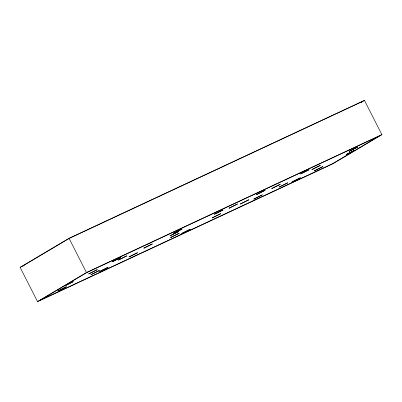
<?xml version="1.0" encoding="UTF-8"?>
<svg xmlns="http://www.w3.org/2000/svg" width="402" height="402" viewBox="0 0 402 402"><rect width="100%" height="100%" fill="white"/><g stroke="black" fill="none" stroke-linecap="round" stroke-linejoin="round"><path stroke-width="0.6" d="M20.1 267.365L69.033 238.331L364.458 100.41L381.9 134.635L332.967 163.669L37.542 301.59L20.1 267.365L23.507 265.772M23.025 265.807L69.461 238.255L362.076 101.646L360.996 102.289M361.232 102.324L364.458 100.41M37.542 301.59L86.47 272.556L381.9 134.635M23.055 265.863L24.19 265.33M69.033 238.331L86.47 272.556M58.139 290.822L57.898 291.008L66.436 286.711L58.139 290.822M65.008 285.752L64.772 285.938L73.31 281.641L65.008 285.752M88.968 273.762L88.726 273.948L97.264 269.652L88.968 273.762M91.159 274.566L90.917 274.752L99.46 270.461L91.159 274.566M99.867 271.35L99.631 271.536L108.168 267.24L99.867 271.35M112.48 261.662L112.238 261.848L120.776 257.551L112.48 261.662M118.6 259.923L118.359 260.109L126.901 255.813L118.6 259.923M129.253 256.793L129.017 256.978L137.554 252.687L129.253 256.793M144.087 248.024L143.851 248.21L152.388 243.913L144.087 248.024M170.217 235.713L169.976 235.899L178.513 231.607L170.217 235.713M173.734 233.19L173.493 233.376L182.036 229.08L173.734 233.19M170.895 237.341L170.659 237.527L179.197 233.235L170.895 237.341M181.93 233.366L181.689 233.552L190.231 229.261L181.93 233.366M214.713 214.055L214.472 214.241L223.015 209.944L214.713 214.055M212.412 217.768L212.171 217.954L220.713 213.663L212.412 217.768M229.251 208.06L229.014 208.246L237.552 203.95L229.251 208.06M240.617 203.864L240.381 204.05L248.918 199.754L240.617 203.864M256.823 194.397L256.582 194.583L265.119 190.292L256.823 194.397M254.064 198.965L253.828 199.151L262.365 194.859L254.064 198.965M271.973 188.412L271.737 188.598L280.274 184.302L271.973 188.412M279.496 186.9L279.259 187.086L287.797 182.789L279.496 186.9M300.807 173.815L300.57 174.001L309.108 169.704L300.807 173.815M292.143 181.875L291.907 182.061L300.445 177.764L292.143 181.875M312.103 169.448L311.867 169.634L320.404 165.338L312.103 169.448M314.65 170.669L314.409 170.855L322.952 166.564L314.65 170.669M349.393 151.182L349.157 151.368L357.695 147.072L349.393 151.182M346.368 154.398L346.132 154.584L354.67 150.288L346.368 154.398M86.902 272.481L39.924 300.354L332.539 163.745L379.513 135.876L86.902 272.481"/></g></svg>
